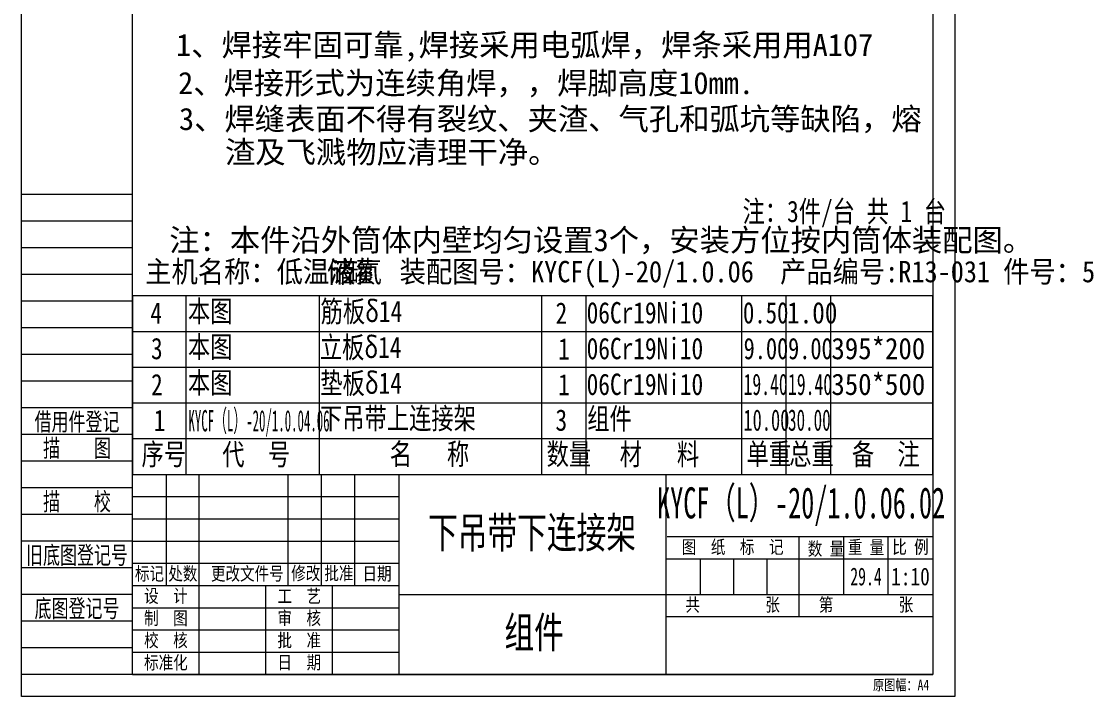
# Model space of a CAD drawing. Header units: millimetres. Extents: x 1505 to 130937, y -44938 to 37032.
# Drawn here: x 50762 to 53174, y -16952 to -15433 of the extents above; entities that cross this region are included whole.
import ezdxf

# ---------------------------------------------------------------- set-up
doc = ezdxf.new("R2010")
doc.units = ezdxf.units.MM
for name, color, linetype, lineweight in [('6', 2, 'Continuous', 18), ('AM_6', 2, 'Continuous', 15), ('CDRAFT0', 7, 'Continuous', 18), ('RAHM2', 1, 'Continuous', 18), ('RAHM3', 2, 'Continuous', 18), ('RAHM5', 7, 'Continuous', 18), ('TILE1', 5, 'Continuous', 18), ('图层2', 2, 'Continuous', 18)]:
    doc.layers.add(name, color=color, linetype=linetype, lineweight=lineweight)
doc.styles.add('ACANSTS', font='')
doc.styles.add('ACGBTS_0.614814', font='', dxfattribs={"width": 0.61354})
doc.styles.add('HZ', font='', dxfattribs={"width": 0.7})
doc.styles.add('PC_TEXTSTYLE', font='', dxfattribs={"width": 0.8})
doc.styles.get("Standard").update_dxf_attribs({"font": 'txt', "width": 0.8})
doc.styles.add('UserTxtStyle111', font='', dxfattribs={"width": 0.606446})
doc.styles.add('UserTxtStyle119', font='', dxfattribs={"width": 0.765565})
doc.styles.add('UserTxtStyle150', font='', dxfattribs={"width": 0.920882})
doc.styles.add('UserTxtStyle175', font='', dxfattribs={"width": 0.440264})
doc.styles.add('UserTxtStyle2', font='', dxfattribs={"width": 0.65})
doc.styles.add('UserTxtStyle23', font='', dxfattribs={"width": 0.9})
doc.styles.add('UserTxtStyle34', font='', dxfattribs={"width": 0.8628})
doc.styles.add('UserTxtStyle35', font='', dxfattribs={"width": 0.780367})
doc.styles.add('UserTxtStyle48', font='', dxfattribs={"width": 0.630578})
doc.styles.add('UserTxtStyle54', font='', dxfattribs={"width": 0.618165})
doc.styles.add('UserTxtStyle61', font='', dxfattribs={"width": 0.58555})
doc.styles.get('ACANSTS').set_extended_font_data('宋体')
doc.styles.get('ACGBTS_0.614814').set_extended_font_data('宋体')
doc.styles.get('HZ').set_extended_font_data('宋体')
doc.styles.get('PC_TEXTSTYLE').set_extended_font_data('宋体')
doc.styles.get('UserTxtStyle111').set_extended_font_data('宋体')
doc.styles.get('UserTxtStyle119').set_extended_font_data('宋体')
doc.styles.get('UserTxtStyle150').set_extended_font_data('宋体')
doc.styles.get('UserTxtStyle175').set_extended_font_data('宋体')
doc.styles.get('UserTxtStyle2').set_extended_font_data('宋体')
doc.styles.get('UserTxtStyle23').set_extended_font_data('宋体')
doc.styles.get('UserTxtStyle34').set_extended_font_data('宋体')
doc.styles.get('UserTxtStyle35').set_extended_font_data('宋体')
doc.styles.get('UserTxtStyle48').set_extended_font_data('宋体')
doc.styles.get('UserTxtStyle54').set_extended_font_data('宋体')
doc.styles.get('UserTxtStyle61').set_extended_font_data('宋体')

# ---------------------------------------------------------------- blocks, each defined once
blk = doc.blocks.new('*X151')
at = {"layer": 'CDRAFT0'}
for p, q in [((850, 2800), (850, 2920)), ((250, 2800), (850, 2800)), ((250, 50), (0, 50))]:
    blk.add_line(p, q, dxfattribs=at)
blk.add_lwpolyline([(250, 50), (250, 2920), (2050, 2920), (2050, 50), (250, 50)], dxfattribs=at)
at = {"layer": 'RAHM2'}
for p, q in [((250, 2860), (0, 2860)), ((250, 2740), (0, 2740)), ((250, 1130), (0, 1130)), ((250, 1010), (0, 1010)), ((250, 890), (0, 890)), ((250, 770), (0, 770)), ((250, 650), (0, 650)), ((250, 530), (0, 530)), ((250, 410), (0, 410)), ((250, 290), (0, 290)), ((250, 170), (0, 170)), ((250, 110), (0, 110))]:
    blk.add_line(p, q, dxfattribs=at)
at = {"layer": 'RAHM3'}
for p, q in [((250, 2920), (0, 2920)), ((250, 2800), (0, 2800)), ((250, 2680), (0, 2680)), ((250, 1070), (0, 1070)), ((250, 950), (0, 950)), ((250, 830), (0, 830)), ((250, 710), (0, 710)), ((250, 590), (0, 590)), ((250, 470), (0, 470)), ((250, 350), (0, 350)), ((250, 230), (0, 230))]:
    blk.add_line(p, q, dxfattribs=at)
at = {"layer": 'TILE1'}
blk.add_line((0, 0), (0, 2970), dxfattribs=at)
blk.add_lwpolyline([(0, 2970), (2100, 2970), (2100, 0), (0, 0)], dxfattribs=at)
at = {"layer": '6', "color": 1, "insert": (1915.8, 38.2), "char_height": 24.08, "width": 206.172, "attachment_point": 1, "line_spacing_factor": 1.37}
blk.add_mtext('原图幅：A4', dxfattribs=at)
at = {"layer": 'RAHM2', "char_height": 40, "attachment_point": 8}
for s, insert, width, style in [('软盘号', (125, 2864.4), 172.433, 'HZ'), ('CAD', (126, 2750), 122.333, 'ACANSTS'), ('借用件登记', (125, 594), 293.533, 'HZ'), ('描    图', (125, 534.7), 231, 'HZ'), ('描    校', (125, 414.4), 233.8, 'HZ'), ('旧底图登记号', (125, 293.8), 345.567, 'HZ'), ('底图登记号', (125, 173.8), 292.833, 'HZ')]:
    blk.add_mtext(s, dxfattribs=dict(at, insert=insert, width=width, style=style))
at = {"layer": 'RAHM5', "insert": (548.4, 2857.3), "char_height": 70, "width": 127.167, "attachment_point": 5, "rotation": 180, "style": 'ACGBTS_0.614814'}
blk.add_mtext('KYCF（L）-20/1.0.06.02', dxfattribs=at)
blk = doc.blocks.new('*X152')
at = {"layer": 'CDRAFT0'}
for p, q in [((-1800, 0), (-1800, 450)), ((-1800, 450), (0, 450)), ((-1723.9, 200), (-1723.9, 450)), ((-1650, 0), (-1650, 450)), ((-1450, 200), (-1450, 450)), ((-1375, 200), (-1375, 450)), ((-1300, 200), (-1300, 450)), ((-1200, 0), (-1200, 450)), ((-600, 450), (-600, 0)), ((0, 450), (0, 0)), ((-597.2, 310), (0, 310)), ((-300, 130.8), (-300, 310)), ((-200, 180), (-200, 310)), ((-100, 180.3), (-100, 310)), ((-599.7, 260), (0, 260)), ((-1800, 200), (-1200, 200)), ((-1500, 0), (-1500, 200)), ((-1350, 0.2), (-1350, 200)), ((-1200, 180), (0, 180)), ((-600, 130), (0, 130)), ((-1800, 0), (0, 0))]:
    blk.add_line(p, q, dxfattribs=at)
at = {"layer": 'RAHM2'}
for p, q in [((-1800, 400), (-1200, 400)), ((-1800, 350), (-1200, 350)), ((-1800, 300), (-1200, 300)), ((-1800, 250), (-1200, 250)), ((-522.2, 180.3), (-522.2, 260)), ((-447.2, 180.3), (-447.2, 260)), ((-372.2, 180.3), (-372.2, 260)), ((-1800, 150), (-1200, 150)), ((-1800, 100), (-1200, 100)), ((-1800, 50), (-1200, 50))]:
    blk.add_line(p, q, dxfattribs=at)
for s, insert, char_height, width, attachment_point, style in [('图  纸  标  记', (-450, 285), 30, 349, 5, 'PC_TEXTSTYLE'), ('数 量', (-281.1, 264.2), 30, 123.6, 7, 'PC_TEXTSTYLE'), ('重 量', (-150, 285), 30, 123.8, 5, 'PC_TEXTSTYLE'), ('比 例', (-50, 285), 30, 116.2, 5, 'PC_TEXTSTYLE'), ('标记', (-1761.9, 225), 30, 97.8, 5, 'PC_TEXTSTYLE'), ('处数', (-1686.9, 225), 30, 97.2, 5, 'PC_TEXTSTYLE'), (' 更改文件号', (-1550, 225), 30, 278.4, 5, 'PC_TEXTSTYLE'), ('修改', (-1410.4, 225.9), 30, 98.2, 5, 'PC_TEXTSTYLE'), ('批准', (-1335.8, 225.9), 30, 98.2, 5, 'PC_TEXTSTYLE'), ('日期', (-1250, 225), 30, 88.2, 5, 'PC_TEXTSTYLE'), ('29.4', (-150, 220), 40, 108.983, 5, 'UserTxtStyle2'), ('设  计', (-1725, 175), 30, 148.6, 5, 'PC_TEXTSTYLE'), ('工  艺', (-1425, 175), 30, 147.8, 5, 'PC_TEXTSTYLE'), ('共         张', (-450, 155), 30, 328.8, 5, 'PC_TEXTSTYLE'), ('第         张', (-150, 155), 30, 328.6, 5, 'PC_TEXTSTYLE'), ('制  图', (-1725, 125), 30, 147, 5, 'PC_TEXTSTYLE'), ('审  核', (-1425, 125), 30, 147, 5, 'PC_TEXTSTYLE'), ('校  核', (-1725, 75), 30, 148.4, 5, 'PC_TEXTSTYLE'), ('批  准', (-1425, 75), 30, 149.4, 5, 'PC_TEXTSTYLE'), ('标准化', (-1725, 25), 30, 149.2, 5, 'PC_TEXTSTYLE'), ('日  期', (-1425, 25.2), 30, 139.4, 5, 'PC_TEXTSTYLE')]:
    blk.add_mtext(s, dxfattribs=dict(at, insert=insert, char_height=char_height, width=width, attachment_point=attachment_point, style=style))
at = {"layer": 'RAHM2', "color": 2, "insert": (-50, 220), "char_height": 40, "width": 133.067, "attachment_point": 5, "style": 'PC_TEXTSTYLE'}
blk.add_mtext('1:10', dxfattribs=at)
at = {"layer": 'RAHM5', "char_height": 70, "attachment_point": 5}
for s, insert, width, style in [('KYCF（L）-20/1.0.06.02', (-296, 377.5), 1009.669, 'UserTxtStyle54'), ('下吊带下连接架', (-901.3, 315.2), 726.017, 'HZ'), ('组件', (-896.6, 90.6), 204.575, 'HZ')]:
    blk.add_mtext(s, dxfattribs=dict(at, insert=insert, width=width, style=style))

msp = doc.modelspace()

# ---------------------------------------------------------------- linework, layer by layer
at = {"layer": 'CDRAFT0', "color": 7}
msp.add_line((51011.78795, -16049.76915), (52811.78795, -16049.76915), dxfattribs=at)
at = {"layer": 'CDRAFT0', "color": 1}
for p, q in [((51131.78795, -16049.76915), (51131.78795, -16130.26915)), ((51431.78795, -16049.76915), (51431.78795, -16130.26915)), ((51931.78795, -16049.76915), (51931.78795, -16130.26915)), ((52031.78795, -16049.76915), (52031.78795, -16130.26915)), ((52381.78795, -16049.76915), (52381.78795, -16130.26915)), ((52481.78795, -16049.76915), (52481.78795, -16130.26915)), ((52581.78795, -16049.76915), (52581.78795, -16130.26915)), ((51011.78795, -16130.26915), (52811.78795, -16130.26915)), ((51131.78795, -16130.26915), (51131.78795, -16210.76915)), ((51431.78795, -16130.26915), (51431.78795, -16210.76915)), ((51931.78795, -16130.26915), (51931.78795, -16210.76915)), ((52031.78795, -16130.26915), (52031.78795, -16210.76915)), ((52381.78795, -16130.26915), (52381.78795, -16210.76915)), ((52481.78795, -16130.26915), (52481.78795, -16210.76915)), ((52581.78795, -16130.26915), (52581.78795, -16210.76915)), ((51011.78795, -16210.76915), (52811.78795, -16210.76915)), ((51131.78795, -16210.76915), (51131.78795, -16291.26915)), ((51431.78795, -16210.76915), (51431.78795, -16291.26915)), ((51931.78795, -16210.76915), (51931.78795, -16291.26915)), ((52031.78795, -16210.76915), (52031.78795, -16291.26915)), ((52381.78795, -16210.76915), (52381.78795, -16291.26915)), ((52481.78795, -16210.76915), (52481.78795, -16291.26915)), ((52581.78795, -16210.76915), (52581.78795, -16291.26915)), ((51011.78795, -16291.26915), (52811.78795, -16291.26915)), ((51131.78795, -16291.26915), (51131.78795, -16371.76915)), ((51431.78795, -16291.26915), (51431.78795, -16371.76915)), ((51931.78795, -16291.26915), (51931.78795, -16371.76915)), ((52031.78795, -16291.26915), (52031.78795, -16371.76915)), ((52381.78795, -16291.26915), (52381.78795, -16371.76915)), ((52481.78795, -16291.26915), (52481.78795, -16371.76915)), ((52581.78795, -16291.26915), (52581.78795, -16371.76915)), ((51011.78795, -16371.76915), (52811.78795, -16371.76915)), ((51131.78795, -16371.76915), (51131.78795, -16452.26915)), ((51431.78795, -16371.76915), (51431.78795, -16452.26915)), ((51931.78795, -16371.76915), (51931.78795, -16452.26915)), ((52031.78795, -16371.76915), (52031.78795, -16452.26915)), ((52381.78795, -16371.76915), (52381.78795, -16452.26915)), ((52481.78795, -16371.76915), (52481.78795, -16452.26915)), ((52581.78795, -16371.76915), (52581.78795, -16452.26915))]:
    msp.add_line(p, q, dxfattribs=at)
at = {"layer": 'CDRAFT0', "color": 7}
msp.add_lwpolyline([(51011.78795, -16049.76915), (51011.78795, -16452.26915), (52811.78795, -16452.26915), (52811.78795, -16049.76915)], dxfattribs=at)

# ---------------------------------------------------------------- block references
at = {"layer": 'CDRAFT0', "linetype": 'Continuous', "lineweight": 18}
for name, p in [('*X151', (50761.78795, -16952.26915)), ('*X152', (52811.78795, -16902.26915))]:
    msp.add_blockref(name, p, dxfattribs=at)

# ---------------------------------------------------------------- texts
at = {"layer": 'AM_6', "linetype": 'Continuous', "lineweight": 50, "insert": (52384.08693, -15836.15631), "char_height": 48.1640625, "width": 822.8205128, "attachment_point": 1, "line_spacing_factor": 1.37}
msp.add_mtext('注：3件/台 共 1 台', dxfattribs=at)
at = {"layer": 'AM_6', "linetype": 'Continuous', "lineweight": 50, "width": 3940.9120879, "attachment_point": 1, "line_spacing_factor": 1.37, "style": 'UserTxtStyle23'}
for s, insert, char_height in [('主机名称：低温液氮', (51040.25885, -15971.67476), 48.164062), ('罐  装配图号：KYCF(L)-20/1.0.06  产品编号:R13-031 件号：5', (51494.47039, -15971.67476), 48.1640625)]:
    msp.add_mtext(s, dxfattribs=dict(at, insert=insert, char_height=char_height))
at = {"layer": 'AM_6', "color": 2, "linetype": 'Continuous', "lineweight": 50, "insert": (51449.47039, -15972.50809), "char_height": 48.16406, "width": 3940.9120879, "attachment_point": 1, "line_spacing_factor": 1.37, "style": 'UserTxtStyle23'}
msp.add_mtext('储', dxfattribs=at)
at = {"layer": 'CDRAFT0', "color": 2, "line_spacing_factor": 1.37}
for s, insert, char_height, width, attachment_point in [('本图', (51136.36393, -16060.76915), 48.164062, 150, 1), ('筋板δ14', (51434.69726, -16061.18582), 48.164062, 311.4871795, 1), ('06Cr19Ni10', (52033.32732, -16113.26915), 48.164062, 342.8571429, 7), ('4', (51051.78795, -16113.26915), 48.16406, 32.1428571, 7), ('2', (51963.42132, -16113.279), 48.16406, 30, 7), ('本图', (51136.36393, -16141.26915), 48.164062, 150, 1), ('立板δ14', (51432.92766, -16142.10249), 48.164062, 310.1538462, 1), ('3', (51053.25242, -16193.76915), 48.16406, 30, 7), ('1', (51969.28795, -16193.76915), 48.16406, 20, 7), ('06Cr19Ni10', (52033.32732, -16193.76915), 48.164062, 342.8571429, 7), ('2', (51053.42132, -16274.279), 48.16406, 30, 7), ('本图', (51136.36393, -16221.76915), 48.164062, 150, 1), ('垫板δ14', (51434.0306, -16222.60249), 48.164062, 310.1538462, 1), ('1', (51969.28795, -16274.26915), 48.16406, 20, 7), ('06Cr19Ni10', (52033.32732, -16274.26915), 48.164062, 342.8571429, 7), ('下吊带上连接架', (51433.47913, -16301.85249), 48.164062, 550, 1), ('组件', (52034.69726, -16302.68582), 48.164062, 152, 1), ('1', (51059.28795, -16354.76915), 48.16406, 20, 7), ('3', (51963.25242, -16354.76915), 48.16406, 30, 7), ('序号', (51031.88476, -16382.76915), 48.164062, 148, 1), ('代  号', (51213.60903, -16383.18582), 48.164062, 306.2857143, 1), ('名   称', (51590.33329, -16382.35249), 48.164062, 405.1428571, 1), ('数量', (51943.2757, -16382.35249), 48.164062, 152.6666667, 1), ('材   料', (52107.72423, -16382.76915), 48.164062, 461.9047619, 1), ('单重', (52393.05756, -16382.35249), 48.164062, 152, 1), ('总重', (52489.01222, -16382.35249), 48.164062, 146.6666667, 1), ('备  注', (52629.99996, -16382.76915), 48.164062, 319.6190476, 1)]:
    msp.add_mtext(s, dxfattribs=dict(at, insert=insert, char_height=char_height, width=width, attachment_point=attachment_point))
at = {"layer": 'CDRAFT0', "color": 2, "attachment_point": 7, "line_spacing_factor": 1.37}
for s, insert, char_height, width, style in [('0.50', (52384.96594, -16113.26915), 48.164062, 125.416125, 'UserTxtStyle35'), ('1.00', (52484.31698, -16113.26915), 48.164062, 129.42, 'UserTxtStyle34'), ('9.00', (52386.49799, -16193.76915), 48.164062, 123.0372321, 'UserTxtStyle119'), ('9.00', (52486.49799, -16193.76915), 48.164062, 123.0372321, 'UserTxtStyle119'), ('395*200', (52583.88134, -16193.80316), 48.164062, 295.9977857, 'UserTxtStyle150'), ('19.40', (52386.23956, -16274.26915), 48.164062, 120.2062607, 'UserTxtStyle111'), ('19.40', (52486.23956, -16274.26915), 48.164062, 120.2062607, 'UserTxtStyle111'), ('350*500', (52583.87609, -16274.26915), 48.164062, 296.2224643, 'UserTxtStyle150'), ('KYCF（L）-20/1.0.04.06', (51137.48597, -16367.279), 48.1640625, 419.3393648, 'UserTxtStyle175'), ('10.00', (52386.05865, -16354.76915), 48.164062, 124.9895679, 'UserTxtStyle48'), ('30.00', (52486.39627, -16354.76915), 48.164062, 122.338125, 'UserTxtStyle61')]:
    msp.add_mtext(s, dxfattribs=dict(at, insert=insert, char_height=char_height, width=width, style=style))
at = {"layer": '图层2', "char_height": 50, "attachment_point": 7, "style": 'ACANSTS'}
for s, insert, width in [('1、焊接牢固可靠,焊接采用电弧焊，焊条采用用A107', (51109.81795, -15523.61091), 2447.0833333), ('2、焊接形式为连续角焊，，焊脚高度10mm.', (51114.29273, -15603.63427), 1987.5), ('3、焊缝表面不得有裂纹、夹渣、气孔和弧坑等缺陷，熔', (51116.23857, -15684.46492), 2602.9166667), ('   渣及飞溅物应清理干净。', (51117.6257, -15757.87694), 1265), ('注：本件沿外筒体内壁均匀设置3个，安装方位按内筒体装配图。', (51094.2438, -15957.0842), 2967.5)]:
    msp.add_mtext(s, dxfattribs=dict(at, insert=insert, width=width))

doc.saveas('drawing.dxf')
